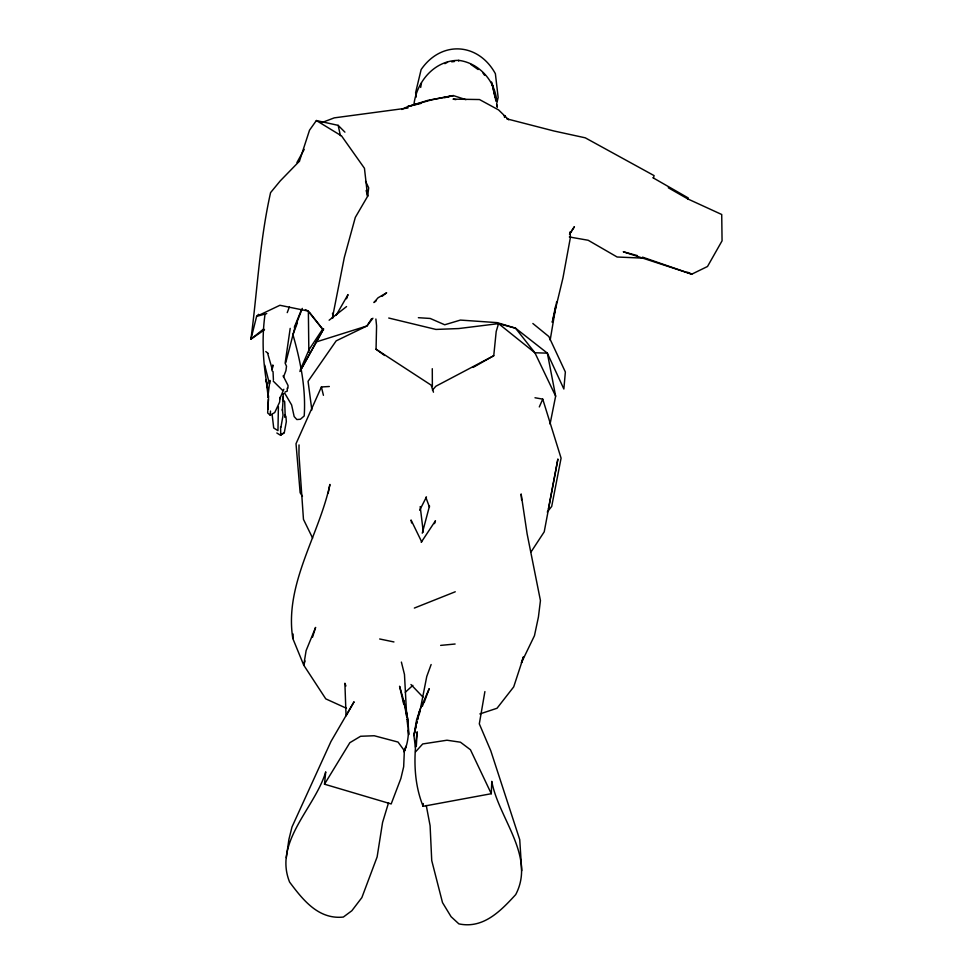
<?xml version="1.0" encoding="UTF-8"?>
<svg xmlns="http://www.w3.org/2000/svg" width="973" height="973" viewBox="0 0 973 973"><rect width="100%" height="100%" fill="white"/><g stroke="black" fill="none" stroke-linecap="round" stroke-linejoin="round"><path stroke-width="1.46" d="M299.027 444.929L298.966 454.598L303.467 519.375L312.637 538.13M384.615 355.486L376.052 349.234L376.575 325.882L375.882 319.022M278.4 406.702L277.962 430.662L273.705 427.974L272.136 414.547M416.298 746.376L417.198 731.83C413.634 756.933 413.513 782.365 423.121 806.313L491.292 793.713L491.779 781.343C498.431 818.22 535.819 856.313 515.702 894.601C500.669 910.983 483.301 929.069 458.879 923.876L451.083 916.7L442.508 902.603L431.732 860.546L430.102 825.724L426.271 805.498M287.923 388.263L288.044 385.503L283.131 375.833M458.66 61.068L458.684 60.362C434.213 60.277 416.225 82.097 413.853 105.266M280.577 426.782L280.747 435.089L284.298 432.644L286.33 421.662L285.953 416.529L284.675 414.607L284.967 417.259M264.972 314.705C261.469 340.027 263.172 365.666 268.11 390.708L266.103 379.604L267.989 395.306M267.903 409.329L268.597 395.853M268.414 399.307L267.66 412.966L270.202 415.191L274.739 412.528L279.579 402.226L280.224 397.081M282.377 410.557L283.325 396.546M346.497 708.295L325.773 698.869L303.746 665.179L292.8 638.47L293.141 634.031M423.121 806.313L423.328 803.564M324.496 784.202L349.854 742.691L360.606 736.269L374.216 735.746L398.03 742.058L404.354 750.682L403.673 766.736L400.888 778.449L391.182 803.953L324.496 784.202L325.724 771.844C315.118 807.833 273.389 841.779 289.601 882.085C302.956 899.952 318.463 919.704 343.347 917.053L351.861 910.728L361.859 897.605L377.123 856.933L382.559 822.501L388.519 802.81M473.085 367.429L493.749 355.717L496.194 331.501L498.553 323.62L515.556 328.205L547.349 353.15L563.854 389.005L565.362 372.002L548.857 336.549L532.863 323.498M286.305 857.663L288.908 839.395L291.997 826.965L330.966 741.499L354.075 701.776L346.06 715.824L344.892 683.228L345.926 685.989M267.83 397.41L269.886 380.37L269.46 383.909L264.68 365.021M550.183 340.051L556.617 301.885M420.689 87.424L421.455 82.948M484.895 691.584L479.312 723.863L490.769 750.742L519.74 839.687L521.723 870.713M290.197 328.375L285.138 363.184L286.512 366.249L285.904 370.713L283.496 377.074M280.929 427.281L283.046 415.301L282.377 409.317M548.358 509.122L557.906 459.001L544.223 531.83L531.112 551.837M332.316 318.353L344.308 257.492L355.315 217.393L367.636 196.278L368.682 187.838L365.544 181.197M419.521 713.318L426.758 676.478L431.136 664.523M328.181 493.153L329.92 484.432C318.876 535.977 284.225 584.201 292.8 638.47M550.061 424.058L555.644 396.145L547.349 353.15L534.895 352.761L498.553 323.62L458.684 328.558L435.928 329.433L388.726 318.025M555.534 306.252L552.287 322.343L562.966 277.913L570.47 237.096L569.923 232M496.814 103.333L498.14 97.409L495.379 73.693C478.388 42.617 441.328 40.161 421.127 69.57L415.617 92.642L416.128 97.142M415.933 726.977L413.926 735.588L415.386 747.325M417.612 719.801L419.959 709.755L429.215 688.677L424.155 702.518M285.734 362.686L294.855 327.633L302.299 308.392M416.76 721.954L413.926 735.588L416.59 719.886L419.959 709.755L417.478 719.242M422.27 533.192L429.531 505.936M653.406 177.864L654.099 175.614L585.247 137.813L553.953 130.99L506.775 118.828M305.06 660.983L303.746 665.179L306.106 650.621L315.605 627.415L312.528 637.206M264.522 329.774L250.937 339.115C257.383 290.222 259.718 240.939 270.579 192.618L280.236 180.905L299.453 161.153L309.523 130.2L316.371 120.543L338.166 125.359L344.916 132.146M523.523 656.897L513.708 686.877L497.021 708.259L479.859 713.939M434.517 523.62L435.454 520.774L421.212 542.302M404.269 751.545C413.44 730.346 405.486 707.152 399.587 686.233L403.527 703.479M523.365 656.957L521.406 662.71L534.457 635.697L538.422 617.016L540.441 600.584L527.123 533.873L521.127 493.956L521.589 499.867M422.404 706.203L423.875 701.947M346.558 298.76L348.018 294.576L336.232 315.155M504.488 117.429L505.109 115.678L504.075 116.03M404.099 751.606L406.069 746.169L404.038 751.728M637.412 255.619L623.267 251.764L691.779 274.167L707.505 266.493L722.063 240.818L721.723 214.498L687.875 198.966L688.239 197.957L652.992 177.767M292.63 335.466L297.385 322.829M287.23 312.625L289.37 306.994M294.308 327.269L301.508 309.596M279.786 398.784L283.812 389.285M300.243 369.995L309.073 349.611L322.209 329.786M329.324 386.5L321.406 386.962L296.023 443.712L300.146 492.739L302.445 496.388M539.31 406.933L542.739 399.125L534.992 397.762M419.679 510.253L426.454 496.899M304.208 149.404L296.947 162.527L299.453 161.153M299.903 371.504L323.595 328.91M300.693 370.105L323.535 329.056M371.552 318.743L366.967 325.967L336.171 340.866L308.064 381.319L311.834 409.925M569.606 234.128L574.411 226.697L569.521 234.213M372.914 318.22L366.967 325.967L316.31 341.912M547.264 512.053L551.703 506.422L561.08 458.161L542.739 399.125M432.438 390.137L435.868 386.232L493.749 355.717M415.532 751.861L422.708 743.956L446.984 740.222L460.448 742.204L470.446 749.745L491.292 793.713M258.611 314.315L256.617 316.383L250.937 339.115L263.671 328.971M405.291 692.253L412.856 685.381M329.129 320.214L346.558 306.568M376.247 300.754L373.936 302.53L378.023 297.811L386.646 292.788L382.024 296.327M284.298 432.644L280.504 435.259L276.831 432.985M270.202 415.191L270.506 411.056M444.892 63.671L447.483 62.26M401.727 109.463L407.772 106.58L427.792 100.377L453.333 95.585L465.921 99.66M285.04 392.034L287.327 391.037L287.193 388.191M414.352 608.064L455.255 591.779M321.99 122.549L334.262 117.867L407.955 108.003M283.617 393.712L284.785 393.311L291.62 404.95L294.162 416.566L296.85 419.545L300.389 419.254L304.208 415.97C306.033 388.385 300.462 360.849 292.873 334.457M266.772 313.598L256.617 316.383L279.92 305.279L308.015 311.032L323.45 330.175L309.45 312.272M421.005 103.393L407.772 106.58L431.817 99.793L453.333 95.585L444.515 97.714M451.679 61.81L454.464 61.518M440.647 645.391L455.109 644.017M644.308 258.186L617.125 257.006L588.166 240.258L569.339 236.974M418.366 317.697L430.212 318.463L444.722 324.775L460.411 320.081L497.203 322.635L515.556 328.205L534.895 352.761L555.644 396.145M455.887 99.623L453.053 99.137L479.482 99.538L498.577 109.913L508.709 119.801M379.665 638.981L393.943 641.949M458.684 60.362C479.032 62.88 495.184 80.905 496.729 101.192M642.545 257.152L691.779 274.167L687.656 272.245M305.376 309.596L308.015 311.032M668.281 187.753L687.875 198.966M316.371 120.543L341.547 135.904L364.449 168.28L367.636 196.278L366.164 190.513M376.052 349.234L431.124 385.126L433.471 392.192M470.883 64.413L478.096 69.521M265.787 351.557L268.134 353.418M273.194 381.063L282.45 390.246M423.036 697.155L410.959 684.518M282.486 399.173L284.688 401.63L285.223 417.04M482.912 72.926L484.578 75.262M421.686 541.852L411.044 519.996L411.615 522.963M425.858 497.361L429.47 507.152M267.599 353.175L272.221 369.241L272.866 364.984L271.929 370.616L273.036 371.65L273.413 379.847M491.547 81.987L496.048 101.399M401.387 662.078L404.476 674.471L406.702 716.262L403.479 700.001L403.856 704.428M492.946 86.877L492.058 83.277L495.135 97.349M321.406 386.962L323.425 395.306M407.128 719.278L408.113 723.584L407.249 719.169M496.668 104.391L497.288 107.2L496.668 104.306M338.166 125.359L340.416 135.709M332.511 313.245L333.155 317.757M420.202 506.58L423.291 532.073M406.75 717.137L405.753 708.368L407.687 718.792L408.721 734.676L408.234 730.285M407.237 721.516L407.736 725.907M283.07 393.639L283.252 400.998M308.368 311.433L308.855 352.287M432.28 368.694L432.365 386.524M417.028 721.82L416.055 724.654L417.064 721.893"/></g></svg>
